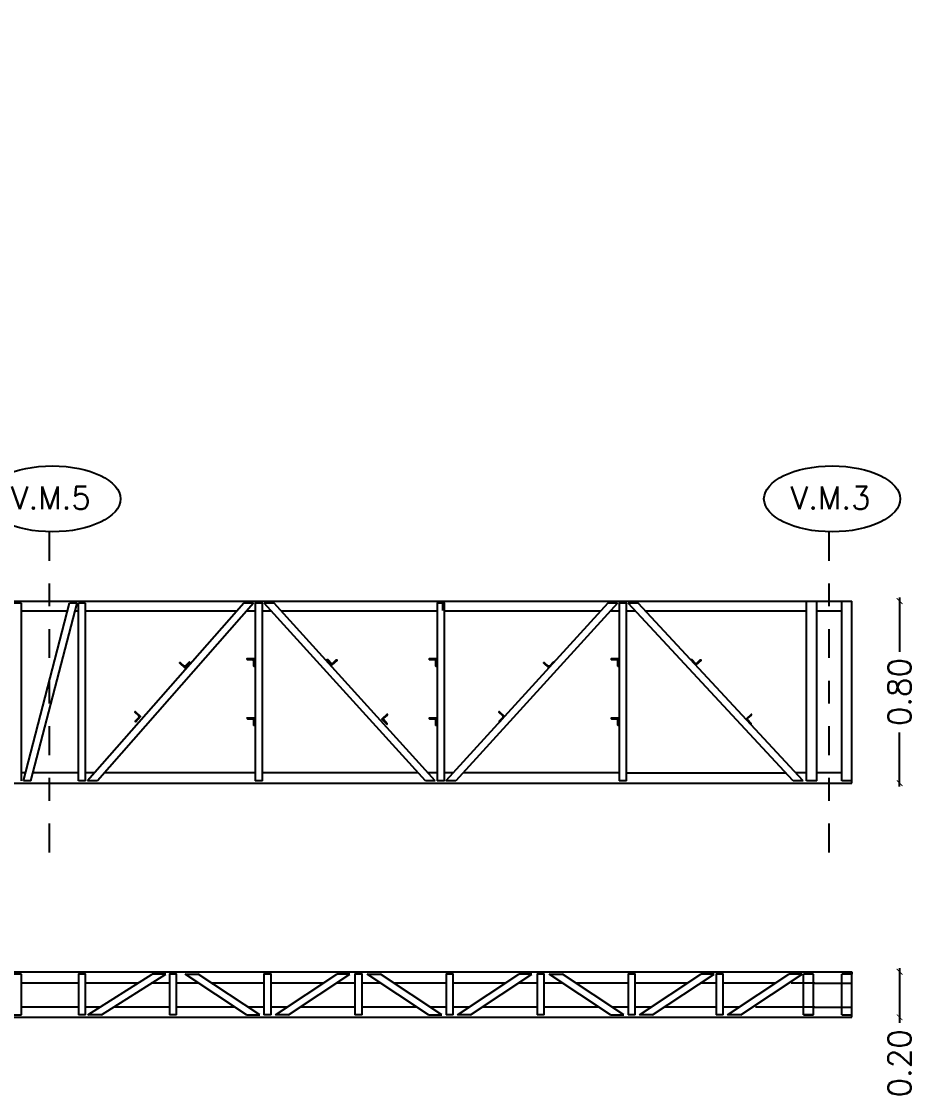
# Model space of a CAD drawing. Header units: millimetres. Extents: x 15 to 74, y 2 to 179.
# Drawn here: x 58.341 to 62.266, y 109.759 to 114.474 of the extents above; entities that cross this region are included whole.
import ezdxf
from ezdxf import colors
from ezdxf.entities.mleader import LeaderData, LeaderLine
from ezdxf.math import Vec2, Vec3

# ---------------------------------------------------------------- set-up
doc = ezdxf.new("R2010")
doc.units = ezdxf.units.MM
doc.linetypes.add('DASHDOT', pattern=[25.4, 12.7, -6.35, 0, -6.35])
for name, color, linetype in [('00-REFE', 2, 'Continuous'), ('Cordones', 4, 'Continuous'), ('Diagonales', 12, 'Continuous'), ('EjeV.M. 2', 4, 'DASHDOT'), ('EjeV.M.2', 3, 'DASHDOT')]:
    doc.layers.add(name, color=color, linetype=linetype)
doc.styles.add('COTAS', font='simplex.shx')
doc.styles.add('ROMANS', font='romans')
doc.dimstyles.new('COTAS01', dxfattribs={"dimscale": 0.5, "dimtxt": 0.2, "dimasz": 0.05, "dimexe": 0.05, "dimexo": 1, "dimgap": 0.05, "dimtad": 0, "dimzin": 0, "dimdsep": 46, "dimtxsty": 'COTAS', "dimblk1": 'ARCHTICK', "dimblk2": 'ARCHTICK', "dimsah": 1, "dimcen": 0.05, "dimdle": 0.03, "dimclrd": 1, "dimclre": 1, "dimclrt": 2, "dimadec": 0, "dimazin": 0, "dimtfac": 1, "dimtofl": 0, "dimtmove": 0, "dimatfit": 3, "dimldrblk": 'ARCHTICK', "dimfxl": 1, "dimtolj": 1, "dimtzin": 0, "dimarcsym": 0})

# ---------------------------------------------------------------- blocks, each defined once
blk = doc.blocks.new('_Dot')
at = {"color": 0, "linetype": 'ByBlock', "lineweight": -2}
blk.add_line((-0.5, 0), (-1, 0), dxfattribs=at)
at = {"color": 0, "linetype": 'ByBlock', "const_width": 0.5}
blk.add_lwpolyline([(-0.25, 0, 1), (0.25, 0, 1)], format="xyb", close=True, dxfattribs=at)
blk = doc.blocks.new('_ARCHTICK')
at = {"color": 0, "linetype": 'ByBlock', "const_width": 0.15}
blk.add_lwpolyline([(-0.5, -0.5), (0.5, 0.5)], dxfattribs=at)
blk = doc.blocks.new('*D42')
at = {"layer": 'DEFPOINTS', "color": 0, "transparency": 16777216}
for p in [(61.8123, 111.9271), (61.8123, 111.127), (62.2007, 111.127)]:
    blk.add_point(p, dxfattribs=at)
at = {"layer": 'Diagonales', "color": 1, "lineweight": -2, "transparency": 16777216}
for p, q in [((62.2007, 111.9421), (62.2007, 111.7044)), ((62.2007, 111.112), (62.2007, 111.3497))]:
    blk.add_line(p, q, dxfattribs=at)
at = {"layer": 'Diagonales', "color": 1, "lineweight": -2, "transparency": 16777216, "xscale": 0.025, "yscale": 0.025, "zscale": 0.025}
for p, rotation in [((62.2007, 111.9271), 90), ((62.2007, 111.127), 270)]:
    blk.add_blockref('_ARCHTICK', p, dxfattribs=dict(at, rotation=rotation))
at = {"layer": 'Diagonales', "color": 2, "transparency": 16777216, "insert": (62.2007, 111.5271), "char_height": 0.1, "attachment_point": 5, "rotation": 90, "style": 'COTAS'}
blk.add_mtext('\\A1;0.80', dxfattribs=at)
blk = doc.blocks.new('*D171')
at = {"layer": 'DEFPOINTS', "color": 0, "transparency": 16777216}
for p in [(61.9914, 110.2984), (61.9914, 110.0983), (62.2007, 110.0983)]:
    blk.add_point(p, dxfattribs=at)
at = {"layer": 'Diagonales', "color": 1, "lineweight": -2, "transparency": 16777216}
for p, q in [((62.2007, 110.3134), (62.2007, 110.0983)), ((62.2007, 110.0983), (62.2007, 110.0733))]:
    blk.add_line(p, q, dxfattribs=at)
at = {"layer": 'Diagonales', "color": 1, "lineweight": -2, "transparency": 16777216, "xscale": 0.025, "yscale": 0.025, "zscale": 0.025}
for p, rotation in [((62.2007, 110.2984), 90), ((62.2007, 110.0983), 270)]:
    blk.add_blockref('_ARCHTICK', p, dxfattribs=dict(at, rotation=rotation))
at = {"layer": 'Diagonales', "color": 2, "transparency": 16777216, "insert": (62.2007, 109.896), "char_height": 0.1, "attachment_point": 5, "rotation": 90, "style": 'COTAS'}
blk.add_mtext('\\A1;0.20', dxfattribs=at)

msp = doc.modelspace()

# ---------------------------------------------------------------- linework, layer by layer
at = {"layer": 'Cordones'}
for p, q in [((51.9914, 111.9271), (61.9914, 111.9271)), ((58.5435, 111.8821), (58.3412, 111.8821)), ((58.5912, 111.8821), (58.5765, 111.8821)), ((59.2877, 111.8821), (58.6232, 111.8821)), ((59.3684, 111.8821), (59.3303, 111.8821)), ((59.4401, 111.8821), (59.4001, 111.8821)), ((60.1684, 111.8821), (59.4833, 111.8821)), ((60.8859, 111.8821), (60.2001, 111.8821)), ((60.9684, 111.8821), (60.9292, 111.8821)), ((61.0409, 111.8821), (61.0001, 111.8821)), ((61.7914, 111.8821), (61.0846, 111.8821)), ((61.7914, 111.1371), (61.7914, 111.9271)), ((61.8364, 111.1371), (61.8364, 111.9271)), ((61.9464, 111.8821), (61.8364, 111.8821)), ((61.9464, 111.1371), (61.9464, 111.9271)), ((61.9914, 111.1271), (61.9914, 111.9271)), ((51.9914, 111.1271), (61.9914, 111.1271)), ((58.359, 111.1721), (58.3412, 111.1721)), ((58.5912, 111.1721), (58.3921, 111.1721)), ((58.6629, 111.1721), (58.6232, 111.1721)), ((59.3684, 111.1721), (58.7055, 111.1721)), ((60.085, 111.1721), (59.4001, 111.1721)), ((60.1684, 111.1721), (60.1282, 111.1721)), ((60.2389, 111.1721), (60.2001, 111.1721)), ((60.9684, 111.1721), (60.2822, 111.1721)), ((61.0001, 111.1721), (61.7009, 111.1721)), ((61.7914, 111.1721), (61.7446, 111.1721)), ((61.8364, 111.1371), (61.7914, 111.1371)), ((61.9464, 111.1721), (61.8364, 111.1721)), ((61.9912, 111.1371), (61.9464, 111.1371)), ((51.9914, 110.2984), (61.9914, 110.2984)), ((61.8229, 110.2883), (61.7779, 110.2883)), ((61.7779, 110.1084), (61.7779, 110.2883)), ((61.8229, 110.2984), (61.9914, 110.2984)), ((61.8229, 110.1084), (61.8229, 110.2883)), ((61.9464, 110.1084), (61.9464, 110.2883)), ((61.9914, 110.2883), (61.9464, 110.2883)), ((61.9914, 110.2984), (61.9914, 110.2883)), ((61.9914, 110.1084), (61.9914, 110.2883)), ((58.5912, 110.2476), (58.3412, 110.2476)), ((58.8516, 110.2476), (58.6229, 110.2476)), ((58.9912, 110.2476), (58.9112, 110.2476)), ((59.122, 110.2476), (59.0229, 110.2476)), ((59.4071, 110.2476), (59.1796, 110.2476)), ((59.6662, 110.2476), (59.4388, 110.2476)), ((59.8071, 110.2476), (59.7238, 110.2476)), ((59.922, 110.2476), (59.8388, 110.2476)), ((60.2071, 110.2476), (59.9796, 110.2476)), ((60.4662, 110.2476), (60.2388, 110.2476)), ((60.6071, 110.2476), (60.5238, 110.2476)), ((60.722, 110.2476), (60.6388, 110.2476)), ((61.0071, 110.2476), (60.7796, 110.2476)), ((61.2662, 110.2476), (61.0388, 110.2476)), ((61.3941, 110.2476), (61.3238, 110.2476)), ((61.6532, 110.2476), (61.4258, 110.2476)), ((61.8279, 110.2476), (61.7238, 110.2476)), ((61.8229, 110.2476), (61.9914, 110.2476)), ((58.5912, 110.1434), (58.3412, 110.1434)), ((58.688, 110.1434), (58.6229, 110.1434)), ((58.9912, 110.1434), (58.7476, 110.1434)), ((59.2781, 110.1434), (59.0229, 110.1434)), ((59.4071, 110.1434), (59.3357, 110.1434)), ((59.5101, 110.1434), (59.4388, 110.1434)), ((59.8071, 110.1434), (59.5677, 110.1434)), ((60.0781, 110.1434), (59.8388, 110.1434)), ((60.2071, 110.1434), (60.1357, 110.1434)), ((60.3101, 110.1434), (60.2388, 110.1434)), ((60.6071, 110.1434), (60.3677, 110.1434)), ((60.8781, 110.1434), (60.6388, 110.1434)), ((61.0071, 110.1434), (60.9357, 110.1434)), ((61.1101, 110.1434), (61.0388, 110.1434)), ((61.3941, 110.1434), (61.1677, 110.1434)), ((61.4971, 110.1434), (61.4258, 110.1434)), ((61.8279, 110.1434), (61.5677, 110.1434)), ((61.8229, 110.1434), (61.9914, 110.1434)), ((51.9914, 110.0984), (61.9914, 110.0984)), ((61.8229, 110.1084), (61.7779, 110.1084)), ((61.8229, 110.0983), (61.9914, 110.0983)), ((61.9464, 110.1084), (61.9914, 110.1084)), ((61.9914, 110.0983), (61.9914, 110.1084))]:
    msp.add_line(p, q, dxfattribs=at)
at = {"layer": 'Diagonales'}
for p, q in [((58.3412, 111.9171), (58.3092, 111.9171)), ((58.3412, 111.1371), (58.3412, 111.9171)), ((58.3499, 111.1371), (58.5526, 111.9171)), ((58.383, 111.1371), (58.5856, 111.9171)), ((58.5856, 111.9171), (58.5526, 111.9171)), ((58.6232, 111.9171), (58.5912, 111.9171)), ((58.5912, 111.1371), (58.5912, 111.9171)), ((58.6232, 111.1371), (58.6232, 111.9171)), ((59.3185, 111.9171), (58.6321, 111.1371)), ((59.3611, 111.9171), (58.6747, 111.1371)), ((59.3611, 111.9171), (59.3185, 111.9171)), ((59.4001, 111.9171), (59.3684, 111.9171)), ((59.4516, 111.9171), (59.4083, 111.9171)), ((60.16, 111.1371), (59.4516, 111.9171)), ((60.2001, 111.9171), (60.1684, 111.9171)), ((60.1912, 111.9171), (60.1912, 111.8854)), ((60.9178, 111.9171), (60.207, 111.1371)), ((60.9611, 111.9171), (60.2503, 111.1371)), ((60.9611, 111.9171), (60.9178, 111.9171)), ((61.0001, 111.9171), (60.9684, 111.9171)), ((61.052, 111.9171), (61.0083, 111.9171)), ((61.7772, 111.1371), (61.052, 111.9171)), ((58.383, 111.1371), (58.3499, 111.1371)), ((58.6232, 111.1371), (58.5912, 111.1371)), ((58.6747, 111.1371), (58.6321, 111.1371)), ((59.4001, 111.1371), (59.3684, 111.1371)), ((60.16, 111.1371), (60.1168, 111.1371)), ((60.2001, 111.1371), (60.1684, 111.1371)), ((60.2503, 111.1371), (60.207, 111.1371)), ((61.0001, 111.1371), (60.9684, 111.1371)), ((61.7772, 111.1371), (61.7335, 111.1371)), ((58.3412, 110.2884), (58.3092, 110.2884)), ((58.3412, 110.1084), (58.3412, 110.2884)), ((58.6229, 110.2884), (58.5912, 110.2884)), ((58.6331, 110.1084), (58.9157, 110.2884)), ((58.9753, 110.2884), (58.9157, 110.2884)), ((59.0229, 110.2884), (58.9912, 110.2884)), ((59.0608, 110.2884), (59.1185, 110.2884)), ((59.3883, 110.1084), (59.1185, 110.2884)), ((59.4388, 110.2884), (59.4071, 110.2884)), ((59.4575, 110.1084), (59.7273, 110.2884)), ((59.785, 110.2884), (59.7273, 110.2884)), ((59.8388, 110.2884), (59.8071, 110.2884)), ((59.8608, 110.2884), (59.9185, 110.2884)), ((60.1883, 110.1084), (59.9185, 110.2884)), ((60.2388, 110.2884), (60.2071, 110.2884)), ((60.2575, 110.1084), (60.5273, 110.2884)), ((60.585, 110.2884), (60.5273, 110.2884)), ((60.6388, 110.2884), (60.6071, 110.2884)), ((60.6608, 110.2884), (60.7185, 110.2884)), ((60.9883, 110.1084), (60.7185, 110.2884)), ((61.0388, 110.2884), (61.0071, 110.2884)), ((61.0575, 110.1084), (61.3273, 110.2884)), ((61.385, 110.2884), (61.3273, 110.2884)), ((61.4258, 110.2884), (61.3941, 110.2884)), ((61.4446, 110.1084), (61.7144, 110.2884)), ((61.772, 110.2884), (61.7144, 110.2884)), ((58.3092, 110.1084), (58.3412, 110.1084)), ((58.6229, 110.1084), (58.5912, 110.1084)), ((58.6926, 110.1084), (58.6331, 110.1084)), ((59.0229, 110.1084), (58.9912, 110.1084)), ((59.3306, 110.1084), (59.3883, 110.1084)), ((59.4388, 110.1084), (59.4071, 110.1084)), ((59.5152, 110.1084), (59.4575, 110.1084)), ((59.8388, 110.1084), (59.8071, 110.1084)), ((60.1306, 110.1084), (60.1883, 110.1084)), ((60.2388, 110.1084), (60.2071, 110.1084)), ((60.3152, 110.1084), (60.2575, 110.1084)), ((60.6388, 110.1084), (60.6071, 110.1084)), ((60.9306, 110.1084), (60.9883, 110.1084)), ((61.0388, 110.1084), (61.0071, 110.1084)), ((61.1152, 110.1084), (61.0575, 110.1084)), ((61.4258, 110.1084), (61.3941, 110.1084)), ((61.5022, 110.1084), (61.4446, 110.1084)), ((61.7779, 110.1084), (61.8229, 110.1084))]:
    msp.add_line(p, q, dxfattribs=at)
for points in [[(59.4001, 111.1371), (59.4001, 111.9171), (59.3684, 111.9171), (59.3684, 111.1371)], [(60.1168, 111.1371), (59.4083, 111.9171)], [(60.2001, 111.1371), (60.2001, 111.9171), (60.1684, 111.9171), (60.1684, 111.1371)], [(61.0001, 111.1371), (61.0001, 111.9171), (60.9684, 111.9171), (60.9684, 111.1371)], [(61.7335, 111.1371), (61.0083, 111.9171)], [(58.6229, 110.1084), (58.6229, 110.2884), (58.5912, 110.2884), (58.5912, 110.1084)], [(58.6926, 110.1084), (58.9753, 110.2884)], [(59.0229, 110.1084), (59.0229, 110.2884), (58.9912, 110.2884), (58.9912, 110.1084)], [(59.3306, 110.1084), (59.0608, 110.2884)], [(59.4388, 110.1084), (59.4388, 110.2884), (59.4071, 110.2884), (59.4071, 110.1084)], [(59.5152, 110.1084), (59.785, 110.2884)], [(59.8388, 110.1084), (59.8388, 110.2884), (59.8071, 110.2884), (59.8071, 110.1084)], [(60.1306, 110.1084), (59.8608, 110.2884)], [(60.2388, 110.1084), (60.2388, 110.2884), (60.2071, 110.2884), (60.2071, 110.1084)], [(60.3152, 110.1084), (60.585, 110.2884)], [(60.6388, 110.1084), (60.6388, 110.2884), (60.6071, 110.2884), (60.6071, 110.1084)], [(60.9306, 110.1084), (60.6608, 110.2884)], [(61.0388, 110.1084), (61.0388, 110.2884), (61.0071, 110.2884), (61.0071, 110.1084)], [(61.1152, 110.1084), (61.385, 110.2884)], [(61.4258, 110.1084), (61.4258, 110.2884), (61.3941, 110.2884), (61.3941, 110.1084)], [(61.5022, 110.1084), (61.772, 110.2884)]]:
    msp.add_lwpolyline(points, dxfattribs=at)
for points in [[(59.0368, 111.6556), (59.0363, 111.6551), (59.0597, 111.6337), (59.0811, 111.6571), (59.0806, 111.6576, 0.414214), (59.077, 111.6574), (59.0629, 111.6419, -0.414214), (59.0558, 111.6416), (59.0403, 111.6557, 0.414214)], [(59.3634, 111.6412), (59.3641, 111.6412), (59.3641, 111.6729), (59.3324, 111.6729), (59.3324, 111.6722, 0.414214), (59.3349, 111.6697), (59.3559, 111.6697, -0.414214), (59.3609, 111.6647), (59.3609, 111.6437, 0.414214)], [(59.7281, 111.668), (59.7286, 111.6675), (59.7052, 111.6461), (59.6838, 111.6695), (59.6843, 111.67, -0.414214), (59.6879, 111.6699), (59.702, 111.6543, 0.414214), (59.7091, 111.654), (59.7246, 111.6682, -0.414214)], [(60.1634, 111.6412), (60.1641, 111.6412), (60.1641, 111.6729), (60.1324, 111.6729), (60.1324, 111.6722, 0.414214), (60.1349, 111.6697), (60.1559, 111.6697, -0.414214), (60.1609, 111.6647), (60.1609, 111.6437, 0.414214)], [(60.6368, 111.6556), (60.6363, 111.6551), (60.6597, 111.6337), (60.6811, 111.6571), (60.6806, 111.6576, 0.414214), (60.677, 111.6574), (60.6629, 111.6419, -0.414214), (60.6558, 111.6416), (60.6403, 111.6557, 0.414214)], [(60.9634, 111.6412), (60.9641, 111.6412), (60.9641, 111.6729), (60.9324, 111.6729), (60.9324, 111.6722, 0.414214), (60.9349, 111.6697), (60.9559, 111.6697, -0.414214), (60.9609, 111.6647), (60.9609, 111.6437, 0.414214)], [(61.3281, 111.668), (61.3286, 111.6675), (61.3052, 111.6461), (61.2838, 111.6695), (61.2843, 111.67, -0.414214), (61.2879, 111.6699), (61.302, 111.6543, 0.414214), (61.3091, 111.654), (61.3246, 111.6682, -0.414214)], [(58.8408, 111.4406), (58.8413, 111.4411), (58.8648, 111.4197), (58.8434, 111.3963), (58.8429, 111.3968, -0.414214), (58.8427, 111.4003), (58.8569, 111.4158, 0.414214), (58.8565, 111.4229), (58.841, 111.437, -0.414214)], [(59.3634, 111.3812), (59.3641, 111.3812), (59.3641, 111.4129), (59.3324, 111.4129), (59.3324, 111.4122, 0.414214), (59.3349, 111.4097), (59.3559, 111.4097, -0.414214), (59.3609, 111.4047), (59.3609, 111.3837, 0.414214)], [(59.9495, 111.4296), (59.949, 111.4302), (59.9256, 111.4088), (59.947, 111.3854), (59.9475, 111.3859, 0.414214), (59.9476, 111.3894), (59.9335, 111.4049, -0.414214), (59.9338, 111.412), (59.9493, 111.4261, 0.414214)], [(60.1634, 111.3812), (60.1641, 111.3812), (60.1641, 111.4129), (60.1324, 111.4129), (60.1324, 111.4122, 0.414214), (60.1349, 111.4097), (60.1559, 111.4097, -0.414214), (60.1609, 111.4047), (60.1609, 111.3837, 0.414214)], [(60.4408, 111.4406), (60.4413, 111.4411), (60.4648, 111.4197), (60.4434, 111.3963), (60.4429, 111.3968, -0.414214), (60.4427, 111.4003), (60.4569, 111.4158, 0.414214), (60.4565, 111.4229), (60.441, 111.437, -0.414214)], [(60.9634, 111.3812), (60.9641, 111.3812), (60.9641, 111.4129), (60.9324, 111.4129), (60.9324, 111.4122, 0.414214), (60.9349, 111.4097), (60.9559, 111.4097, -0.414214), (60.9609, 111.4047), (60.9609, 111.3837, 0.414214)], [(61.5495, 111.4296), (61.549, 111.4302), (61.5256, 111.4088), (61.547, 111.3854), (61.5475, 111.3859, 0.414214), (61.5476, 111.3894), (61.5335, 111.4049, -0.414214), (61.5338, 111.412), (61.5493, 111.4261, 0.414214)]]:
    msp.add_lwpolyline(points, format="xyb", close=True, dxfattribs=at)
for centre in [(58.4769, 112.3759), (61.9038, 112.3759)]:
    msp.add_ellipse(centre, major_axis=(-0.2992, 0), ratio=0.483781, dxfattribs=at)
at = {"layer": 'EjeV.M. 2', "ltscale": 0.01}
msp.add_line((61.8914, 110.8229), (61.8914, 112.2313), dxfattribs=at)
at = {"layer": 'EjeV.M.2', "ltscale": 0.01}
msp.add_line((58.4645, 110.8229), (58.4645, 112.2313), dxfattribs=at)

# ---------------------------------------------------------------- texts
at = {"layer": '00-REFE', "linetype": 'ByBlock', "style": 'ROMANS'}
for s, p in [('V.M.5', (58.2949, 112.3309)), ('V.M.3', (61.7217, 112.3309))]:
    msp.add_text(s, height=0.1, dxfattribs=at).set_placement(p)

# ---------------------------------------------------------------- dimensions: what is measured, and where the dimension line sits
at = {"layer": 'Diagonales'}
for base, p1, p2, picture, middle in [((62.2007, 111.127), (61.8123, 111.9271), (61.8123, 111.127), '*D42', (62.2007, 111.5271)), ((62.2007, 110.0983), (61.9914, 110.2984), (61.9914, 110.0983), '*D171', (62.2007, 109.896))]:
    dim = msp.add_linear_dim(base=base, p1=p1, p2=p2, angle=90, dimstyle='COTAS01', override={"dimse1": 1, "dimse2": 1}, dxfattribs=at)
    dim.commit()
    dim.dimension.update_dxf_attribs({"geometry": picture, "text_midpoint": middle})

# ---------------------------------------------------------------- leaders
at = {"layer": '00-REFE'}
ml = msp.add_multileader_mtext('Standard', dxfattribs=at)
ml.set_content('\\A1;Perfil L:1{\\H0.7x;\\S3#4;}"x {\\H0.7x;\\S1#8;}"', color=256, style='ROMANS')
ml.set_leader_properties(color=1)
ml.set_arrow_properties(name='DOT')
ml.build(insert=Vec2(0, 0))
ml.multileader.update_dxf_attribs({"text_left_attachment_type": 6, "text_right_attachment_type": 6, "dogleg_length": 0.2557, "arrow_head_size": 0.02})
ctx = ml.context
ctx.base_point, ctx.char_height, ctx.arrow_head_size, ctx.landing_gap_size, ctx.plane_origin = Vec3(55.4667, 113.9472), 0.1, 0.02, 0, Vec3(55.4933, 113.2003)
ctx.left_attachment, ctx.right_attachment = 6, 6
notes = []
notes.append((ctx, [(1, (1, 1, 0), (55.211, 113.9472), (1, 0), 0.2557, [(1, [(54.9643, 114.2684), (55.0106, 114.4736)], 0, [])])]))
ctx.mtext.insert, ctx.mtext.width, ctx.mtext.defined_height, ctx.mtext.line_spacing_factor, ctx.mtext.flow_direction = Vec3(55.4667, 114.0672), 3.896909, 0.9521, 0.99, 5
ml = msp.add_multileader_mtext('Standard', dxfattribs=at)
ml.set_content('\\A1;Perfil L:1{\\H0.7x;\\S3#4;}"x {\\H0.7x;\\S1#8;}"\\Psep: 20cm', color=256, style='ROMANS')
ml.set_leader_properties(color=1)
ml.set_arrow_properties(name='DOT')
ml.build(insert=Vec2(0, 0))
ml.multileader.update_dxf_attribs({"text_left_attachment_type": 6, "text_right_attachment_type": 6, "dogleg_length": 0.2557, "arrow_head_size": 0.02})
ctx = ml.context
ctx.base_point, ctx.char_height, ctx.arrow_head_size, ctx.landing_gap_size, ctx.plane_origin = Vec3(56.5068, 112.2247), 0.1, 0.02, 0, Vec3(56.4861, 112.399)
ctx.left_attachment, ctx.right_attachment = 6, 6
notes.append((ctx, [(1, (1, 1, 0), (56.2511, 112.2247), (1, 0), 0.2557, [(0, [(56.0323, 111.8927)], 0, [])])]))
ctx.mtext.insert, ctx.mtext.width, ctx.mtext.defined_height, ctx.mtext.line_spacing_factor, ctx.mtext.flow_direction = Vec3(56.5068, 112.358), 3.896909, 0.9521, 0.99, 5
ml = msp.add_multileader_mtext('Standard', dxfattribs=at)
ml.set_content('\\A1;Perfil L:1{\\H0.7x;\\S3#4;}"x {\\H0.7x;\\S1#8;}"\\Psep: 20cm', color=256, style='ROMANS')
ml.set_leader_properties(color=1)
ml.set_arrow_properties(name='DOT')
ml.build(insert=Vec2(0, 0))
ml.multileader.update_dxf_attribs({"text_left_attachment_type": 6, "text_right_attachment_type": 6, "dogleg_length": 0.2557, "arrow_head_size": 0.02})
ctx = ml.context
ctx.base_point, ctx.char_height, ctx.arrow_head_size, ctx.landing_gap_size, ctx.plane_origin = Vec3(57.045, 110.5993), 0.1, 0.02, 0, Vec3(56.7369, 110.6672)
ctx.left_attachment, ctx.right_attachment = 6, 6
notes.append((ctx, [(1, (1, 1, 0), (56.7893, 110.5993), (1, 0), 0.2557, [(0, [(56.283, 111.1271)], 0, [])])]))
ctx.mtext.insert, ctx.mtext.width, ctx.mtext.defined_height, ctx.mtext.line_spacing_factor, ctx.mtext.flow_direction = Vec3(57.045, 110.7327), 3.896909, 0.9521, 0.99, 5
for ctx, leaders in notes:
    for number, flags, end, landing, length, lines in leaders:
        leader = LeaderData()
        leader.index, (leader.has_last_leader_line, leader.has_dogleg_vector, leader.attachment_direction) = number, flags
        leader.last_leader_point, leader.dogleg_vector, leader.dogleg_length = Vec3(end), Vec3(landing), length
        for number, points, colour, breaks in lines:
            line = LeaderLine()
            line.index, line.vertices, line.color, line.breaks = number, Vec3.list(points), colors.encode_raw_color(colour), breaks
            leader.lines.append(line)
        ctx.leaders.append(leader)

doc.saveas('drawing.dxf')
